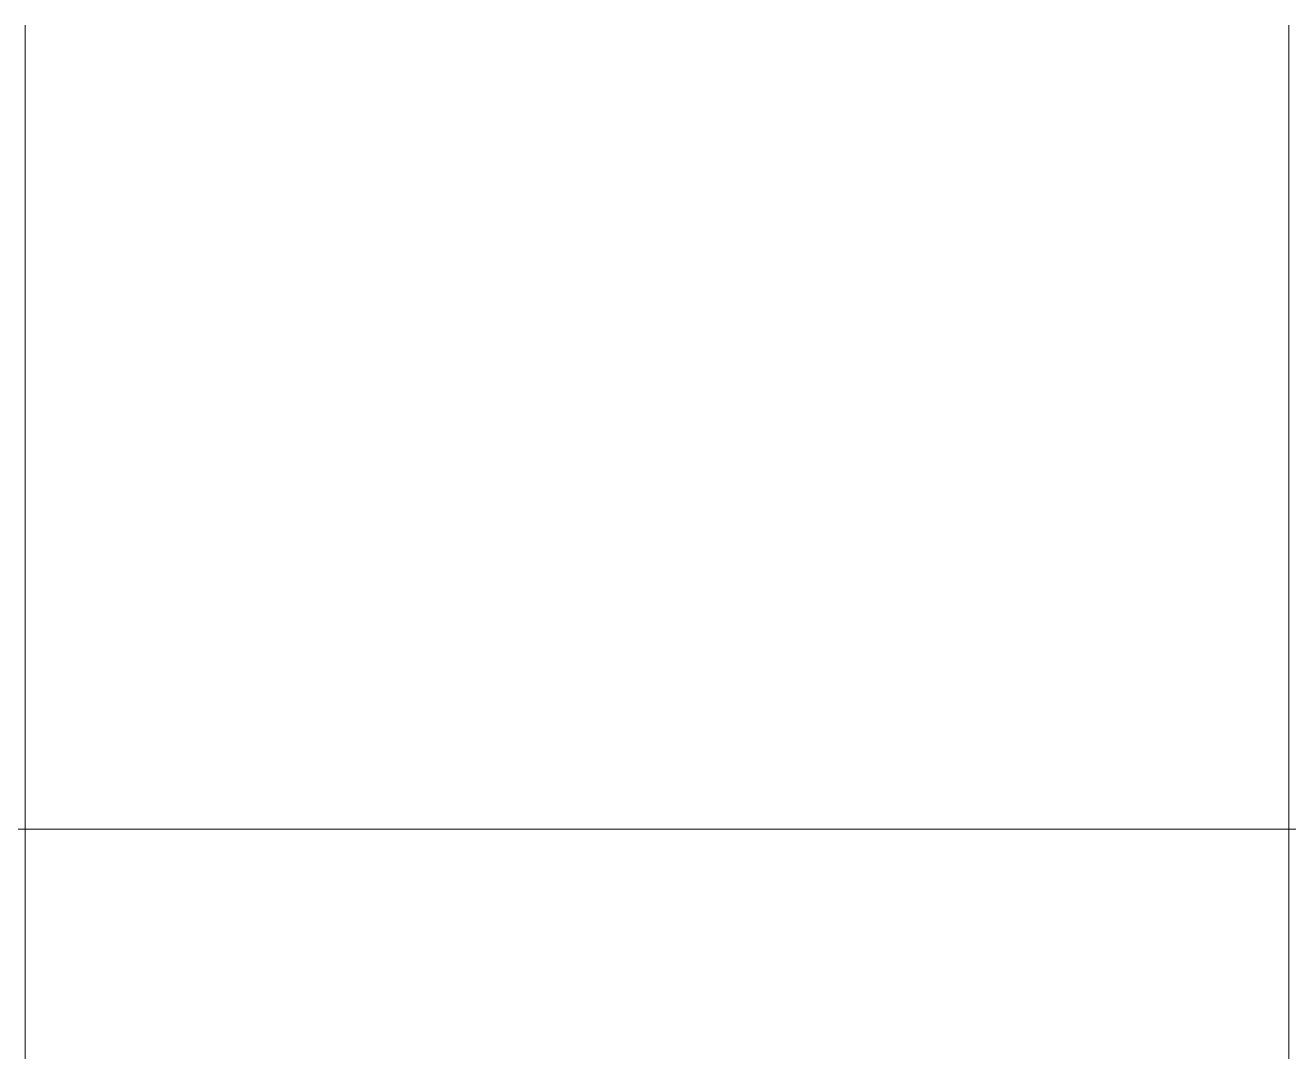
# Model space of a CAD drawing. Header units: millimetres. Extents: x 46 to 57, y 4 to 13.
import ezdxf

# ---------------------------------------------------------------- set-up
doc = ezdxf.new("R2010")
doc.units = ezdxf.units.MM
doc.layers.get('0').update_dxf_attribs({"color": 178, "lineweight": 0, "true_color": 0x000000})

msp = doc.modelspace()

# ---------------------------------------------------------------- linework, layer by layer
for p, q in [((46, 13), (46, 4)), ((57, 13), (57, 4))]:
    msp.add_line(p, q)
msp.add_xline((49, 6), (1, 0))

doc.saveas('drawing.dxf')
